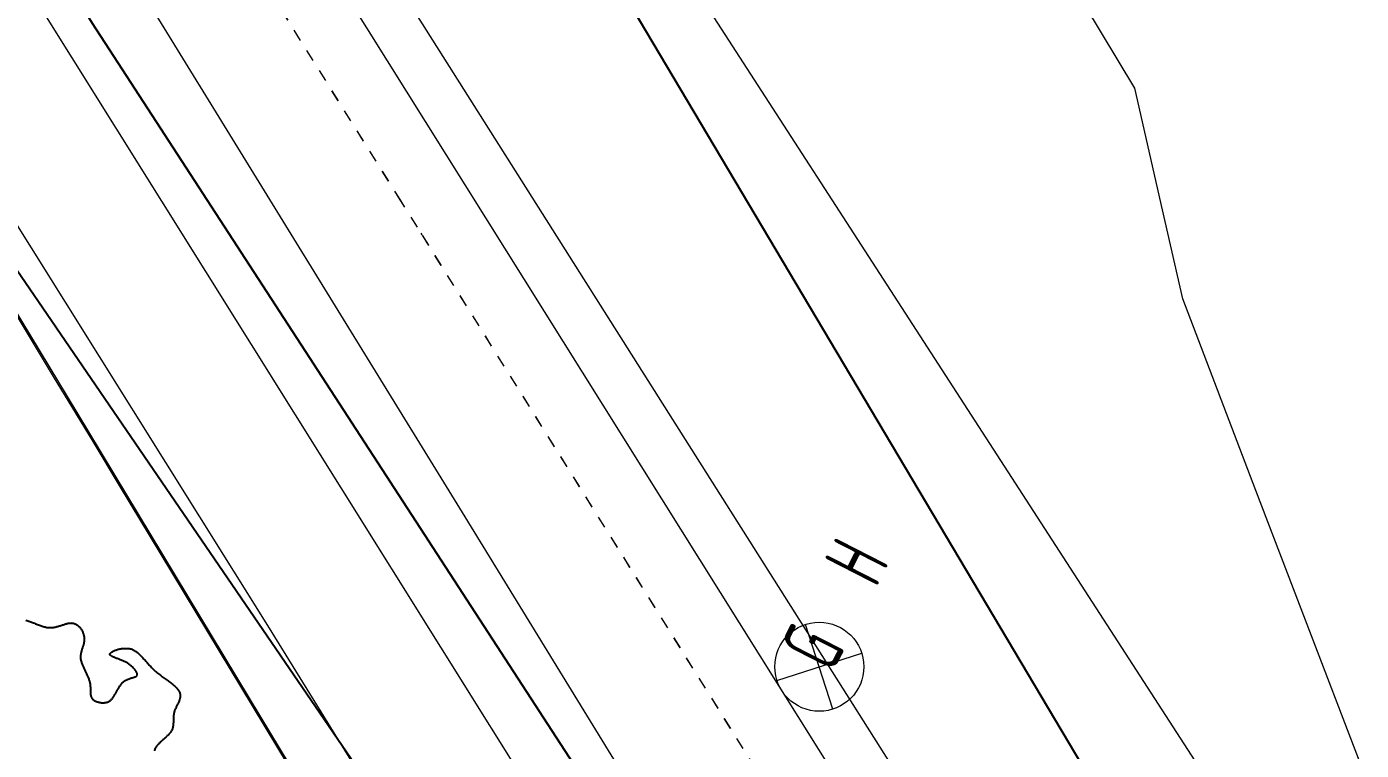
# Model space of a CAD drawing. Header units: metres. Extents: x 3 to 509016, y 4 to 6969473.
# Drawn here: x 507876.36 to 507887.6, y 6967209.89 to 6967215.98 of the extents above; entities that cross this region are included whole.
import ezdxf

# ---------------------------------------------------------------- set-up
doc = ezdxf.new("R2010")
doc.units = ezdxf.units.M
doc.linetypes.add('AEC_Double Dash', pattern=[0.039, 0.015, -0.004, 0.006, -0.004, 0.006, -0.004])
for name, color, linetype, lineweight in [('C-PROP-LINE', 252, 'AEC_Double Dash', 5), ('D_UG_PIPES', 252, 'EXIST_SWD', 0), ('DR_LINED', 252, 'EXIST_SWD', 0), ('E_UG_LINES', 252, 'EXISTING_ELECTRICITY_UG', 0), ('HT_UG_LINES', 252, 'EXISTING_HIGH_VOLTAGE', 0), ('RW_UG_PIPES', 252, 'EXISTING_WAT_RECYCLED', 0), ('W_AG_PIPES_N', 252, 'EXISTING_WATER', 0), ('W_FEAT', 252, 'EXISTING_WATER', 0)]:
    doc.layers.add(name, color=color, linetype=linetype, lineweight=lineweight)
for name, color, linetype in [('HATCH_LANDSCAPE', 1, 'Continuous'), ('mga2020bdy', 252, 'Continuous'), ('mga2020DR_UNLINED', 252, 'Continuous'), ('mga2020VEG_TREE', 252, 'Continuous'), ('XREF', 7, 'Continuous')]:
    doc.layers.add(name, color=color, linetype=linetype)
doc.styles.get("Standard").update_dxf_attribs({"font": 'ARIALN.TTF'})
doc.styles.add('Style-INTL_ISO_EQUAL', font='ISOCP.shx')
doc.linetypes.add('EXIST_SWD', pattern='A,5,-2.5,5,-2,["SWD",Standard,S=2.5,R=0,X=0,Y=-1.25],-8,5,-2.5,5,-2.5', length=37.5)
doc.linetypes.add('EXISTING_ELECTRICITY_UG', pattern='A,2,-2,2,-2,2,-2,["E-UG",Standard,S=2.5,R=0,X=0,Y=-1.25],-9.15,2,-2,2,-2', length=29.15)
doc.linetypes.add('EXISTING_HIGH_VOLTAGE', pattern='A,2,-2,2,-2,2,-2,["HV",Standard,S=2.5,R=0,X=0,Y=-1.25],-5.9,2,-2,2,-2', length=25.9)
doc.linetypes.add('EXISTING_WAT_RECYCLED', pattern='A,2,-2,2,-2,2,-2,["R",Standard,S=2.5,R=0,X=0,Y=-1.25],-4.4,2,-2,2,-2', length=24.4)
doc.linetypes.add('EXISTING_WATER', pattern='A,2,-2,2,-2,2,-2,["W",Standard,S=2.5,R=0,X=0,Y=-1.25],-4.4,2,-2,2,-2', length=24.4)

# ---------------------------------------------------------------- blocks, each defined once
blk = doc.blocks.new('XD_HATCH')
at = {"layer": 'HATCH_LANDSCAPE', "ltscale": 0.5}
h = blk.add_hatch(dxfattribs=at)
h.set_pattern_fill('GRASS', color=256, scale=0.05)
h.set_pattern_definition([(212.013854887, (0, 0), (-0.28538859865, -1.2375190291), [0.238125, -1.557926224]), (167.013854887, (0, 0), (-0.28538859868, -1.23751902925), [0.238125, -1.031875]), (257.013854887, (0, 0), (1.23751902925, -0.28538859868), [0.238125, -1.031875])])
edge = h.paths.add_edge_path()
edge.add_line((507834.619, 6967286.6), (507833.774, 6967278.377))
edge.add_line((507833.774, 6967278.377), (507834.456, 6967266.573))
edge.add_arc((507833.441, 6967266.388), 1.033, -56.8269, 10.3208, ccw=False)
edge.add_line((507834.005, 6967265.524), (507833.703, 6967265.335))
edge.add_line((507833.703, 6967265.335), (507831.859, 6967265.881))
edge.add_arc((507790.577, 6967261.197), 41.547, 6.4744, 11.73)
edge.add_arc((507652.927, 6967269.57), 178.33, 0.02359, 2.7177)
edge.add_arc((507863.894, 6967277.588), 32.841, 156.3818, 179.2382, ccw=False)
edge.add_line((507833.804, 6967290.746), (507834.868, 6967290.304))
edge.add_line((507834.868, 6967290.304), (507834.619, 6967286.6))
edge = h.paths.add_edge_path()
edge.add_line((507840.376, 6967264.203), (507839.011, 6967268.622))
edge.add_line((507839.011, 6967268.622), (507838.949, 6967268.963))
edge.add_line((507838.949, 6967268.963), (507838.964, 6967269.463))
edge.add_line((507838.964, 6967269.463), (507838.799, 6967271.471))
edge.add_line((507838.799, 6967271.471), (507838.543, 6967271.981))
edge.add_line((507838.543, 6967271.981), (507838.328, 6967272.489))
edge.add_line((507838.328, 6967272.489), (507838.181, 6967272.995))
edge.add_line((507838.181, 6967272.995), (507838.053, 6967273.5))
edge.add_line((507838.053, 6967273.5), (507837.435, 6967274.536))
edge.add_line((507837.435, 6967274.536), (507837.442, 6967274.83))
edge.add_line((507837.442, 6967274.83), (507837.523, 6967275.333))
edge.add_line((507837.523, 6967275.333), (507837.451, 6967275.831))
edge.add_line((507837.451, 6967275.831), (507837.401, 6967276.329))
edge.add_line((507837.401, 6967276.329), (507837.386, 6967276.829))
edge.add_line((507837.386, 6967276.829), (507837.371, 6967277.329))
edge.add_line((507837.371, 6967277.329), (507837.356, 6967277.829))
edge.add_line((507837.356, 6967277.829), (507837.287, 6967278.326))
edge.add_line((507837.287, 6967278.326), (507837.62, 6967280.304))
edge.add_line((507837.62, 6967280.304), (507837.729, 6967281.298))
edge.add_line((507837.729, 6967281.298), (507837.757, 6967281.798))
edge.add_line((507837.757, 6967281.798), (507837.764, 6967283.303))
edge.add_line((507837.764, 6967283.303), (507837.8, 6967283.802))
edge.add_line((507837.8, 6967283.802), (507837.9, 6967284.295))
edge.add_line((507837.9, 6967284.295), (507838.189, 6967285.273))
edge.add_line((507838.189, 6967285.273), (507838.271, 6967285.767))
edge.add_line((507838.271, 6967285.767), (507838.327, 6967286.264))
edge.add_line((507838.327, 6967286.264), (507837.056, 6967286.299))
edge.add_line((507837.056, 6967286.299), (507837.084, 6967286.024))
edge.add_line((507837.084, 6967286.024), (507836.287, 6967278.302))
edge.add_line((507836.287, 6967278.302), (507836.788, 6967269.762))
edge.add_line((507836.788, 6967269.762), (507836.997, 6967265.973))
edge.add_arc((507835.437, 6967265.897), 1.562, -51.2364, 2.7548, ccw=False)
edge.add_line((507836.415, 6967264.68), (507834.762, 6967263.639))
edge.add_line((507834.762, 6967263.639), (507834.412, 6967261.651))
edge.add_line((507834.412, 6967261.651), (507838.337, 6967255.37))
edge.add_arc((507838.634, 6967255.555), 0.35, 211.9938, 302.0004)
edge.add_line((507838.819, 6967255.258), (507843.102, 6967257.934))
edge.add_line((507843.102, 6967257.934), (507849.885, 6967247.077))
edge.add_line((507849.885, 6967247.077), (507845.677, 6967244.448))
edge.add_arc((507845.863, 6967244.151), 0.35, 121.996, 211.996)
edge.add_line((507845.566, 6967243.966), (507846.361, 6967242.694))
edge.add_arc((507846.658, 6967242.879), 0.35, 211.996, 301.996)
edge.add_line((507846.843, 6967242.582), (507851.051, 6967245.211))
edge.add_line((507851.051, 6967245.211), (507857.832, 6967234.357))
edge.add_line((507857.832, 6967234.357), (507858.999, 6967232.49))
edge.add_line((507858.999, 6967232.49), (507868.429, 6967217.396))
edge.add_line((507868.429, 6967217.396), (507869.595, 6967215.53))
edge.add_line((507869.595, 6967215.53), (507879.027, 6967200.434))
edge.add_line((507879.027, 6967200.434), (507880.192, 6967198.568))
edge.add_line((507880.192, 6967198.568), (507889.624, 6967183.472))
edge.add_line((507889.624, 6967183.472), (507890.865, 6967181.652))
edge.add_line((507890.865, 6967181.652), (507890.789, 6967181.606))
edge.add_line((507890.789, 6967181.606), (507900.221, 6967166.51))
edge.add_line((507900.221, 6967166.51), (507895.938, 6967163.835))
edge.add_arc((507896.124, 6967163.538), 0.35, 121.994, 211.996)
edge.add_line((507895.827, 6967163.352), (507896.621, 6967162.08))
edge.add_arc((507896.918, 6967162.266), 0.35, 211.9984, 301.996)
edge.add_line((507897.104, 6967161.969), (507901.387, 6967164.645))
edge.add_line((507901.387, 6967164.645), (507910.818, 6967149.549))
edge.add_line((507910.818, 6967149.549), (507906.547, 6967146.881))
edge.add_arc((507906.765, 6967146.603), 0.353, 128.0734, 218.4885)
edge.add_line((507906.488, 6967146.383), (507907.808, 6967145.097))
edge.add_line((507907.808, 6967145.097), (507909.402, 6967144.174))
edge.add_line((507909.402, 6967144.174), (507911.182, 6967145.032))
edge.add_line((507911.182, 6967145.032), (507911.594, 6967146.466))
edge.add_line((507911.594, 6967146.466), (507913.312, 6967147.539))
edge.add_line((507913.312, 6967147.539), (507911.761, 6967150.315))
edge.add_line((507911.761, 6967150.315), (507911.352, 6967151.138))
edge.add_line((507911.352, 6967151.138), (507910.312, 6967152.847))
edge.add_line((507910.312, 6967152.847), (507910.025, 6967153.257))
edge.add_line((507910.025, 6967153.257), (507908.239, 6967155.678))
edge.add_line((507908.239, 6967155.678), (507906.818, 6967157.738))
edge.add_line((507906.818, 6967157.738), (507905.147, 6967160.231))
edge.add_line((507905.147, 6967160.231), (507902.661, 6967164.574))
edge.add_line((507902.661, 6967164.574), (507901.689, 6967166.325))
edge.add_line((507901.689, 6967166.325), (507890.349, 6967184.591))
edge.add_line((507890.349, 6967184.591), (507887.924, 6967188.382))
edge.add_line((507887.924, 6967188.382), (507882.264, 6967197.226))
edge.add_line((507882.264, 6967197.226), (507881.085, 6967198.949))
edge.add_line((507881.085, 6967198.949), (507875.215, 6967208.149))
edge.add_line((507875.215, 6967208.149), (507870.718, 6967215.363))
edge.add_line((507870.718, 6967215.363), (507864.581, 6967226.267))
edge.add_line((507864.581, 6967226.267), (507858.704, 6967235.079))
edge.add_line((507858.704, 6967235.079), (507856.242, 6967238.744))
edge.add_line((507856.242, 6967238.744), (507855.102, 6967240.39))
edge.add_line((507855.102, 6967240.39), (507854.817, 6967240.802))
edge.add_line((507854.817, 6967240.802), (507854.062, 6967242.099))
edge.add_line((507854.062, 6967242.099), (507852.576, 6967244.708))
edge.add_line((507852.576, 6967244.708), (507851.066, 6967247.302))
edge.add_line((507851.066, 6967247.302), (507849.539, 6967249.885))
edge.add_line((507849.539, 6967249.885), (507848.995, 6967250.724))
edge.add_line((507848.995, 6967250.724), (507848.723, 6967251.144))
edge.add_line((507848.723, 6967251.144), (507848.44, 6967251.557))
edge.add_line((507848.44, 6967251.557), (507847.862, 6967252.375))
edge.add_line((507847.862, 6967252.375), (507847.336, 6967253.225))
edge.add_line((507847.336, 6967253.225), (507845.798, 6967255.801))
edge.add_line((507845.798, 6967255.801), (507844.219, 6967258.446))
edge.add_line((507844.219, 6967258.446), (507842.85, 6967261.022))
edge.add_line((507842.85, 6967261.022), (507842.611, 6967261.461))
edge.add_line((507842.611, 6967261.461), (507842.041, 6967262.286))
edge.add_line((507842.041, 6967262.286), (507840.376, 6967264.203))
blk = doc.blocks.new('25027_BNP_Skygate Play-Sheet - 000101 - SITE PLAN')
at = {"layer": 'C-PROP-LINE'}
for p, q in [((-2325662, 3939126), (-2332051, 3939126)), ((-2325642, 3939126), (-2325658, 3939126)), ((-2325281, 3939126), (-2325642, 3939126)), ((-2321025, 3939126), (-2325281, 3939126))]:
    blk.add_line(p, q, dxfattribs=at)
blk = doc.blocks.new('XE_ARCH')
at = {"xscale": 0.001, "yscale": 0.001, "zscale": 0.001, "rotation": 121.996}
blk.add_blockref('25027_BNP_Skygate Play-Sheet - 000101 - SITE PLAN', (509988.126, 6971273.77), dxfattribs=at)
blk = doc.blocks.new('XE_LOT BOUNDARY')
at = {"layer": 'C-PROP-LINE'}
for p, q in [((507877.23, 6967218.158), (507879.485, 6967214.548)), ((507879.485, 6967214.548), (507879.677, 6967214.242)), ((507879.677, 6967214.242), (507879.685, 6967214.229)), ((507879.687, 6967214.226), (507883.072, 6967208.807))]:
    blk.add_line(p, q, dxfattribs=at)
blk = doc.blocks.new('BAC V TREE')
for p, q in [((5.6439, 15.0208), (5.6957, 15.0042)), ((5.6957, 15.0042), (5.7479, 14.9867)), ((5.7479, 14.9867), (5.8003, 14.9684)), ((5.8003, 14.9684), (5.853, 14.9493)), ((5.853, 14.9493), (5.9058, 14.9297)), ((5.9058, 14.9297), (5.9588, 14.9096)), ((5.9588, 14.9096), (6.0119, 14.8892)), ((6.0119, 14.8892), (6.065, 14.8685)), ((6.065, 14.8685), (6.118, 14.8478)), ((6.118, 14.8478), (6.171, 14.827)), ((6.171, 14.827), (6.2239, 14.8065)), ((6.2239, 14.8065), (6.2766, 14.7862)), ((6.2766, 14.7862), (6.3291, 14.7662)), ((6.3291, 14.7662), (6.3813, 14.7468)), ((6.3813, 14.7468), (6.4332, 14.7281)), ((6.4332, 14.7281), (6.4847, 14.7101)), ((6.4847, 14.7101), (6.5358, 14.693)), ((6.5358, 14.693), (6.5864, 14.6768)), ((6.5864, 14.6768), (6.6365, 14.6618)), ((6.6365, 14.6618), (6.686, 14.6481)), ((6.686, 14.6481), (6.7349, 14.6357)), ((6.7349, 14.6357), (6.7831, 14.6249)), ((6.7831, 14.6249), (6.8306, 14.6156)), ((6.8306, 14.6156), (6.8841, 14.6127)), ((6.8841, 14.6127), (6.9368, 14.612)), ((6.9368, 14.612), (6.9886, 14.6133)), ((6.9886, 14.6133), (7.0395, 14.6165)), ((7.0395, 14.6165), (7.0897, 14.6214)), ((7.0897, 14.6214), (7.139, 14.6278)), ((7.139, 14.6278), (7.1874, 14.6357)), ((7.1874, 14.6357), (7.2352, 14.6449)), ((7.2352, 14.6449), (7.2821, 14.6551)), ((7.2821, 14.6551), (7.3283, 14.6664)), ((7.3283, 14.6664), (7.3737, 14.6784)), ((7.3737, 14.6784), (7.4184, 14.6911)), ((7.4184, 14.6911), (7.4624, 14.7044)), ((7.4624, 14.7044), (7.5057, 14.718)), ((7.5057, 14.718), (7.5483, 14.7318)), ((7.5483, 14.7318), (7.5902, 14.7457)), ((7.5902, 14.7457), (7.6315, 14.7595)), ((7.6315, 14.7595), (7.6722, 14.7731)), ((7.6722, 14.7731), (7.7122, 14.7863)), ((7.7122, 14.7863), (7.7516, 14.799)), ((7.7516, 14.799), (7.7904, 14.811)), ((7.7904, 14.811), (7.8287, 14.8221)), ((7.8287, 14.8221), (7.8663, 14.8323)), ((7.8663, 14.8323), (7.9035, 14.8413)), ((7.9035, 14.8413), (7.9401, 14.8491)), ((7.9401, 14.8491), (7.9761, 14.8554)), ((7.9761, 14.8554), (8.0117, 14.8602)), ((8.0117, 14.8602), (8.0468, 14.8632)), ((8.0468, 14.8632), (8.0814, 14.8644)), ((8.0814, 14.8644), (8.1156, 14.8635)), ((8.1156, 14.8635), (8.1493, 14.8604)), ((8.1493, 14.8604), (8.1851, 14.8555)), ((8.1851, 14.8555), (8.22, 14.8484)), ((8.22, 14.8484), (8.2541, 14.8392)), ((8.2541, 14.8392), (8.2874, 14.828)), ((8.2874, 14.828), (8.3198, 14.8149)), ((8.3198, 14.8149), (8.3513, 14.7999)), ((8.3513, 14.7999), (8.3819, 14.7832)), ((8.3819, 14.7832), (8.4116, 14.7647)), ((8.4116, 14.7647), (8.4404, 14.7446)), ((8.4404, 14.7446), (8.4682, 14.7229)), ((8.4682, 14.7229), (8.4951, 14.6998)), ((8.4951, 14.6998), (8.5211, 14.6753)), ((8.5211, 14.6753), (8.546, 14.6494)), ((8.546, 14.6494), (8.57, 14.6223)), ((8.57, 14.6223), (8.593, 14.594)), ((8.593, 14.594), (8.615, 14.5646)), ((8.615, 14.5646), (8.6359, 14.5343)), ((8.6359, 14.5343), (8.6558, 14.5029)), ((8.6558, 14.5029), (8.6746, 14.4707)), ((8.6746, 14.4707), (8.6924, 14.4377)), ((8.6924, 14.4377), (8.7091, 14.4041)), ((8.7091, 14.4041), (8.7247, 14.3697)), ((8.7247, 14.3697), (8.7392, 14.3348)), ((8.7392, 14.3348), (8.7525, 14.2995)), ((8.7525, 14.2995), (8.7648, 14.2637)), ((8.7648, 14.2637), (8.7759, 14.2276)), ((8.7779, 13.7586), (8.7693, 13.7234)), ((8.7759, 14.2276), (8.7858, 14.1912)), ((8.7858, 13.7939), (8.7779, 13.7586)), ((8.7858, 14.1912), (8.7945, 14.1547)), ((8.7929, 13.8292), (8.7858, 13.7939)), ((8.7991, 13.8648), (8.7929, 13.8292)), ((8.7945, 14.1547), (8.8021, 14.1181)), ((8.8044, 13.9004), (8.7991, 13.8648)), ((8.8021, 14.1181), (8.8085, 14.0814)), ((8.8086, 13.9362), (8.8044, 13.9004)), ((8.8085, 14.0814), (8.8136, 14.0448)), ((8.8116, 13.9722), (8.8086, 13.9362)), ((8.8133, 14.0084), (8.8116, 13.9722)), ((8.8136, 14.0448), (8.8133, 14.0084)), ((8.603, 13.023), (8.6025, 12.9871)), ((8.6048, 13.0587), (8.603, 13.023)), ((8.608, 13.0943), (8.6048, 13.0587)), ((8.6123, 13.1298), (8.608, 13.0943)), ((8.6177, 13.1651), (8.6123, 13.1298)), ((8.624, 13.2003), (8.6177, 13.1651)), ((8.6312, 13.2354), (8.624, 13.2003)), ((8.6392, 13.2704), (8.6312, 13.2354)), ((8.6479, 13.3053), (8.6392, 13.2704)), ((8.6572, 13.3402), (8.6479, 13.3053)), ((8.6669, 13.375), (8.6572, 13.3402)), ((8.677, 13.4098), (8.6669, 13.375)), ((8.6874, 13.4446), (8.677, 13.4098)), ((8.698, 13.4793), (8.6874, 13.4446)), ((8.7087, 13.5141), (8.698, 13.4793)), ((8.7194, 13.5489), (8.7087, 13.5141)), ((8.7299, 13.5837), (8.7194, 13.5489)), ((8.7403, 13.6185), (8.7299, 13.5837)), ((8.7504, 13.6534), (8.7403, 13.6185)), ((8.7601, 13.6884), (8.7504, 13.6534)), ((8.7693, 13.7234), (8.7601, 13.6884)), ((10.187, 13.1709), (10.1885, 13.1838)), ((10.1888, 13.1581), (10.187, 13.1709)), ((10.1885, 13.1838), (10.1973, 13.2016)), ((10.1937, 13.1454), (10.1888, 13.1581)), ((10.2017, 13.1328), (10.1937, 13.1454)), ((10.1973, 13.2016), (10.2094, 13.2195)), ((10.2125, 13.1202), (10.2017, 13.1328)), ((10.2094, 13.2195), (10.2247, 13.2374)), ((10.2262, 13.1077), (10.2125, 13.1202)), ((10.2247, 13.2374), (10.2431, 13.2552)), ((10.2425, 13.0952), (10.2262, 13.1077)), ((10.2613, 13.0826), (10.2425, 13.0952)), ((10.2431, 13.2552), (10.2644, 13.2729)), ((10.2825, 13.07), (10.2613, 13.0826)), ((10.2644, 13.2729), (10.2884, 13.2903)), ((10.306, 13.0573), (10.2825, 13.07)), ((10.2884, 13.2903), (10.315, 13.3075)), ((10.3317, 13.0444), (10.306, 13.0573)), ((10.315, 13.3075), (10.344, 13.3243)), ((10.3594, 13.0314), (10.3317, 13.0444)), ((10.344, 13.3243), (10.3754, 13.3406)), ((10.3891, 13.0182), (10.3594, 13.0314)), ((10.3754, 13.3406), (10.4089, 13.3565)), ((10.4205, 13.0048), (10.3891, 13.0182)), ((10.4089, 13.3565), (10.4444, 13.3719)), ((10.4444, 13.3719), (10.4818, 13.3866)), ((10.4818, 13.3866), (10.5209, 13.4006)), ((10.5209, 13.4006), (10.5616, 13.4139)), ((10.5616, 13.4139), (10.6036, 13.4263)), ((10.6036, 13.4263), (10.647, 13.4378)), ((10.647, 13.4378), (10.6915, 13.4484)), ((10.6915, 13.4484), (10.7369, 13.4579)), ((10.7369, 13.4579), (10.7832, 13.4663)), ((10.7832, 13.4663), (10.8301, 13.4736)), ((10.8301, 13.4736), (10.8776, 13.4796)), ((10.8776, 13.4796), (10.9255, 13.4843)), ((10.9255, 13.4843), (10.9736, 13.4876)), ((10.9736, 13.4876), (11.0218, 13.4894)), ((11.0218, 13.4894), (11.0699, 13.4898)), ((11.0699, 13.4898), (11.1179, 13.4885)), ((11.1179, 13.4885), (11.1654, 13.4856)), ((11.1654, 13.4856), (11.2125, 13.481)), ((11.2125, 13.481), (11.2589, 13.4746)), ((11.2589, 13.4746), (11.3046, 13.4663)), ((11.3046, 13.4663), (11.3492, 13.4561)), ((11.3492, 13.4561), (11.3957, 13.4374)), ((11.3957, 13.4374), (11.4409, 13.4169)), ((11.4409, 13.4169), (11.485, 13.3944)), ((11.485, 13.3944), (11.5281, 13.3702)), ((11.5281, 13.3702), (11.5702, 13.3443)), ((11.5702, 13.3443), (11.6114, 13.3168)), ((11.6114, 13.3168), (11.6518, 13.2878)), ((11.6518, 13.2878), (11.6914, 13.2572)), ((11.6914, 13.2572), (11.7304, 13.2253)), ((11.7304, 13.2253), (11.7688, 13.1921)), ((11.7688, 13.1921), (11.8067, 13.1576)), ((11.8067, 13.1576), (11.8442, 13.1219)), ((11.8442, 13.1219), (11.8813, 13.0852)), ((11.8813, 13.0852), (11.9182, 13.0474)), ((11.9182, 13.0474), (11.9549, 13.0087)), ((8.6025, 12.9871), (8.6034, 12.951)), ((8.6034, 12.951), (8.6109, 12.9111)), ((8.6109, 12.9111), (8.6198, 12.8711)), ((8.6198, 12.8711), (8.63, 12.8308)), ((8.63, 12.8308), (8.6414, 12.7905)), ((8.6414, 12.7905), (8.6538, 12.75)), ((8.6538, 12.75), (8.6673, 12.7094)), ((8.6673, 12.7094), (8.6816, 12.6687)), ((8.6816, 12.6687), (8.6969, 12.628)), ((8.6969, 12.628), (8.7129, 12.5872)), ((8.7129, 12.5872), (8.7296, 12.5464)), ((8.7296, 12.5464), (8.7469, 12.5055)), ((8.7469, 12.5055), (8.7646, 12.4647)), ((8.7646, 12.4647), (8.7829, 12.4239)), ((8.7829, 12.4239), (8.8014, 12.3832)), ((8.8014, 12.3832), (8.8203, 12.3425)), ((8.8203, 12.3425), (8.8393, 12.3019)), ((8.8393, 12.3019), (8.8584, 12.2614)), ((10.4537, 12.9912), (10.4205, 13.0048)), ((10.4883, 12.9773), (10.4537, 12.9912)), ((10.5244, 12.963), (10.4883, 12.9773)), ((10.5618, 12.9485), (10.5244, 12.963)), ((10.6004, 12.9336), (10.5618, 12.9485)), ((10.6401, 12.9182), (10.6004, 12.9336)), ((10.6807, 12.9025), (10.6401, 12.9182)), ((10.7221, 12.8863), (10.6807, 12.9025)), ((10.7642, 12.8696), (10.7221, 12.8863)), ((10.8069, 12.8524), (10.7642, 12.8696)), ((10.85, 12.8346), (10.8069, 12.8524)), ((10.8935, 12.8163), (10.85, 12.8346)), ((10.9372, 12.7974), (10.8935, 12.8163)), ((10.9809, 12.7778), (10.9372, 12.7974)), ((11.0246, 12.7576), (10.9809, 12.7778)), ((11.0681, 12.7367), (11.0246, 12.7576)), ((11.1114, 12.715), (11.0681, 12.7367)), ((11.1468, 12.6913), (11.1114, 12.715)), ((11.1815, 12.6672), (11.1468, 12.6913)), ((11.2154, 12.6429), (11.1815, 12.6672)), ((11.2485, 12.6183), (11.2154, 12.6429)), ((11.2808, 12.5935), (11.2485, 12.6183)), ((11.3122, 12.5686), (11.2808, 12.5935)), ((11.3426, 12.5436), (11.3122, 12.5686)), ((11.372, 12.5185), (11.3426, 12.5436)), ((11.4005, 12.4933), (11.372, 12.5185)), ((11.4278, 12.4682), (11.4005, 12.4933)), ((11.454, 12.4431), (11.4278, 12.4682)), ((11.479, 12.4181), (11.454, 12.4431)), ((11.5028, 12.3933), (11.479, 12.4181)), ((11.5254, 12.3687), (11.5028, 12.3933)), ((11.5466, 12.3443), (11.5254, 12.3687)), ((11.5665, 12.3202), (11.5466, 12.3443)), ((11.585, 12.2963), (11.5665, 12.3202)), ((11.602, 12.2729), (11.585, 12.2963)), ((11.9549, 13.0087), (11.9915, 12.9692)), ((11.9915, 12.9692), (12.0281, 12.9288)), ((12.0281, 12.9288), (12.0647, 12.8877)), ((12.0647, 12.8877), (12.1015, 12.846)), ((12.1015, 12.846), (12.1385, 12.8038)), ((12.1385, 12.8038), (12.1757, 12.761)), ((12.1757, 12.761), (12.2134, 12.7178)), ((12.2134, 12.7178), (12.2515, 12.6743)), ((12.2515, 12.6743), (12.2901, 12.6305)), ((12.2901, 12.6305), (12.3293, 12.5865)), ((12.3293, 12.5865), (12.3692, 12.5424)), ((12.3692, 12.5424), (12.4099, 12.4983)), ((12.4099, 12.4983), (12.4514, 12.4542)), ((12.4514, 12.4542), (12.4939, 12.4102)), ((12.4939, 12.4102), (12.5373, 12.3664)), ((12.5373, 12.3664), (12.5819, 12.3229)), ((12.5819, 12.3229), (12.6297, 12.2795)), ((8.8584, 12.2614), (8.8775, 12.2211)), ((8.8775, 12.2211), (8.8966, 12.1809)), ((8.8966, 12.1809), (8.9155, 12.1408)), ((8.9155, 12.1408), (8.9341, 12.1009)), ((8.9341, 12.1009), (8.9525, 12.0613)), ((8.9525, 12.0613), (8.9704, 12.0218)), ((8.9704, 12.0218), (8.9878, 11.9826)), ((8.9878, 11.9826), (9.0047, 11.9437)), ((9.0047, 11.9437), (9.0209, 11.905)), ((9.0209, 11.905), (9.0364, 11.8667)), ((9.0364, 11.8667), (9.0511, 11.8286)), ((9.0511, 11.8286), (9.0648, 11.7909)), ((9.0648, 11.7909), (9.0776, 11.7536)), ((9.0776, 11.7536), (9.0892, 11.7166)), ((9.0892, 11.7166), (9.0994, 11.6771)), ((9.0994, 11.6771), (9.1082, 11.6382)), ((9.1082, 11.6382), (9.1157, 11.6)), ((9.1157, 11.6), (9.1219, 11.5624)), ((10.8111, 11.5457), (10.8344, 11.5752)), ((10.8344, 11.5752), (10.8583, 11.6036)), ((10.8583, 11.6036), (10.8829, 11.6305)), ((10.8829, 11.6305), (10.9082, 11.656)), ((10.9082, 11.656), (10.9374, 11.6806)), ((10.9374, 11.6806), (10.9672, 11.7034)), ((10.9672, 11.7034), (10.9975, 11.7246)), ((10.9975, 11.7246), (11.0282, 11.7442)), ((11.0282, 11.7442), (11.0592, 11.7624)), ((11.0592, 11.7624), (11.0904, 11.7793)), ((11.0904, 11.7793), (11.1217, 11.7949)), ((11.1217, 11.7949), (11.1531, 11.8094)), ((11.1531, 11.8094), (11.1844, 11.8227)), ((11.1844, 11.8227), (11.2155, 11.835)), ((11.2155, 11.835), (11.2464, 11.8465)), ((11.2464, 11.8465), (11.277, 11.8571)), ((11.277, 11.8571), (11.3071, 11.867)), ((11.3071, 11.867), (11.3367, 11.8762)), ((11.3367, 11.8762), (11.3657, 11.8849)), ((11.3657, 11.8849), (11.394, 11.8931)), ((11.394, 11.8931), (11.4215, 11.9009)), ((11.4215, 11.9009), (11.4481, 11.9085)), ((11.4481, 11.9085), (11.4737, 11.9158)), ((11.4737, 11.9158), (11.4982, 11.923)), ((11.4982, 11.923), (11.5215, 11.9302)), ((11.5215, 11.9302), (11.5436, 11.9374)), ((11.5436, 11.9374), (11.5644, 11.9448)), ((11.5644, 11.9448), (11.5837, 11.9525)), ((11.5837, 11.9525), (11.6015, 11.9605)), ((11.6015, 11.9605), (11.6176, 11.9688)), ((11.6175, 12.2498), (11.602, 12.2729)), ((11.6315, 12.2272), (11.6175, 12.2498)), ((11.6176, 11.9688), (11.632, 11.9777)), ((11.6439, 12.2051), (11.6315, 12.2272)), ((11.632, 11.9777), (11.6446, 11.9872)), ((11.6547, 12.1835), (11.6439, 12.2051)), ((11.6446, 11.9872), (11.6553, 11.9974)), ((11.6638, 12.1625), (11.6547, 12.1835)), ((11.6553, 11.9974), (11.664, 12.0083)), ((11.6712, 12.1421), (11.6638, 12.1625)), ((11.664, 12.0083), (11.6706, 12.0201)), ((11.6706, 12.0201), (11.6766, 12.035)), ((11.6768, 12.1223), (11.6712, 12.1421)), ((11.6766, 12.035), (11.6806, 12.0508)), ((11.6806, 12.1033), (11.6768, 12.1223)), ((11.6825, 12.085), (11.6806, 12.1033)), ((11.6806, 12.0508), (11.6825, 12.0674)), ((11.6825, 12.0674), (11.6825, 12.085)), ((12.6297, 12.2795), (12.6786, 12.2367)), ((12.6786, 12.2367), (12.7284, 12.1946)), ((12.7284, 12.1946), (12.779, 12.153)), ((12.779, 12.153), (12.8302, 12.112)), ((12.8302, 12.112), (12.8819, 12.0715)), ((12.8819, 12.0715), (12.9341, 12.0315)), ((12.9341, 12.0315), (12.9864, 11.992)), ((12.9864, 11.992), (13.0389, 11.953)), ((13.0389, 11.953), (13.0913, 11.9143)), ((13.0913, 11.9143), (13.1436, 11.8761)), ((13.1436, 11.8761), (13.1956, 11.8382)), ((13.1956, 11.8382), (13.2472, 11.8007)), ((13.2472, 11.8007), (13.2982, 11.7634)), ((13.2982, 11.7634), (13.3485, 11.7265)), ((13.3485, 11.7265), (13.398, 11.6898)), ((13.398, 11.6898), (13.4465, 11.6534)), ((13.4465, 11.6534), (13.4939, 11.6171)), ((13.4939, 11.6171), (13.5401, 11.581)), ((13.5401, 11.581), (13.5849, 11.5451)), ((9.1219, 11.5624), (9.1271, 11.5254)), ((9.1271, 11.5254), (9.1313, 11.489)), ((9.1313, 11.489), (9.1347, 11.4533)), ((9.1347, 11.4533), (9.1372, 11.4182)), ((9.1372, 11.4182), (9.1391, 11.3837)), ((9.1391, 11.3837), (9.1405, 11.3498)), ((9.1405, 11.3498), (9.1413, 11.3166)), ((9.1413, 11.3166), (9.1419, 11.284)), ((9.1419, 11.284), (9.1421, 11.252)), ((9.1421, 11.252), (9.1423, 11.2207)), ((9.1423, 11.2207), (9.1424, 11.1899)), ((9.1424, 11.1899), (9.1426, 11.1598)), ((9.1426, 11.1598), (9.1429, 11.1303)), ((9.1429, 11.1303), (9.1435, 11.1015)), ((9.1435, 11.1015), (9.1446, 11.0732)), ((9.1446, 11.0732), (9.1461, 11.0456)), ((9.1461, 11.0456), (9.1482, 11.0186)), ((9.1482, 11.0186), (9.151, 10.9923)), ((9.151, 10.9923), (9.1546, 10.9665)), ((9.1546, 10.9665), (9.1591, 10.9414)), ((9.1591, 10.9414), (9.1647, 10.9169)), ((9.1647, 10.9169), (9.1714, 10.893)), ((9.1714, 10.893), (9.1793, 10.8698)), ((9.1793, 10.8698), (9.1885, 10.8471)), ((10.3821, 10.8446), (10.4055, 10.8783)), ((10.4055, 10.8783), (10.4283, 10.9127)), ((10.4283, 10.9127), (10.4507, 10.9478)), ((10.4507, 10.9478), (10.4726, 10.9834)), ((10.4726, 10.9834), (10.4941, 11.0194)), ((10.4941, 11.0194), (10.5153, 11.0558)), ((10.5153, 11.0558), (10.5363, 11.0925)), ((10.5363, 11.0925), (10.5571, 11.1293)), ((10.5571, 11.1293), (10.5777, 11.1661)), ((10.5777, 11.1661), (10.5982, 11.2029)), ((10.5982, 11.2029), (10.6187, 11.2395)), ((10.6187, 11.2395), (10.6392, 11.2759)), ((10.6392, 11.2759), (10.6598, 11.3119)), ((10.6598, 11.3119), (10.6805, 11.3475)), ((10.6805, 11.3475), (10.7014, 11.3825)), ((10.7014, 11.3825), (10.7226, 11.4168)), ((10.7226, 11.4168), (10.7441, 11.4504)), ((10.7441, 11.4504), (10.766, 11.4831)), ((10.766, 11.4831), (10.7883, 11.5149)), ((10.7883, 11.5149), (10.8111, 11.5457)), ((13.5849, 11.5451), (13.6283, 11.5093)), ((13.6283, 11.5093), (13.67, 11.4736)), ((13.67, 11.4736), (13.71, 11.4379)), ((13.71, 11.4379), (13.748, 11.4023)), ((13.748, 11.4023), (13.784, 11.3667)), ((13.784, 11.3667), (13.8179, 11.3311)), ((13.8179, 11.3311), (13.8495, 11.2955)), ((13.8495, 11.2955), (13.8786, 11.2597)), ((13.8786, 11.2597), (13.9052, 11.2239)), ((13.9052, 11.2239), (13.929, 11.1879)), ((13.929, 11.1879), (13.95, 11.1518)), ((13.95, 11.1518), (13.9667, 11.1155)), ((13.9667, 11.1155), (13.9803, 11.0793)), ((13.9803, 11.0793), (13.991, 11.0433)), ((13.991, 11.0433), (13.9989, 11.0076)), ((13.9989, 11.0076), (14.0041, 10.972)), ((14.0057, 10.8663), (14.0019, 10.8314)), ((14.0041, 10.972), (14.0069, 10.9366)), ((14.0074, 10.9014), (14.0057, 10.8663)), ((14.0069, 10.9366), (14.0074, 10.9014)), ((9.1885, 10.8471), (9.1992, 10.8251)), ((9.1992, 10.8251), (9.2114, 10.8037)), ((9.2114, 10.8037), (9.2253, 10.7829)), ((9.2253, 10.7829), (9.2441, 10.7616)), ((9.2441, 10.7616), (9.2647, 10.741)), ((9.2647, 10.741), (9.2868, 10.7212)), ((9.2868, 10.7212), (9.3105, 10.7023)), ((9.3105, 10.7023), (9.3356, 10.6842)), ((9.3356, 10.6842), (9.362, 10.6671)), ((9.362, 10.6671), (9.3896, 10.6509)), ((9.3896, 10.6509), (9.4184, 10.6357)), ((9.4184, 10.6357), (9.4483, 10.6215)), ((9.4483, 10.6215), (9.4791, 10.6084)), ((9.4791, 10.6084), (9.5109, 10.5963)), ((9.5109, 10.5963), (9.5434, 10.5854)), ((9.5434, 10.5854), (9.5767, 10.5756)), ((9.5767, 10.5756), (9.6106, 10.5671)), ((9.6106, 10.5671), (9.645, 10.5597)), ((9.645, 10.5597), (9.6799, 10.5536)), ((9.6799, 10.5536), (9.7152, 10.5489)), ((9.7152, 10.5489), (9.7507, 10.5454)), ((9.7507, 10.5454), (9.7864, 10.5433)), ((9.7864, 10.5433), (9.8223, 10.5427)), ((9.8223, 10.5427), (9.8581, 10.5434)), ((9.8581, 10.5434), (9.8939, 10.5457)), ((9.8939, 10.5457), (9.9296, 10.5494)), ((9.9296, 10.5494), (9.9649, 10.5547)), ((9.9649, 10.5547), (10, 10.5616)), ((10, 10.5616), (10.0346, 10.5701)), ((10.0346, 10.5701), (10.0687, 10.5803)), ((10.0687, 10.5803), (10.1023, 10.5921)), ((10.1023, 10.5921), (10.1351, 10.6056)), ((10.1351, 10.6056), (10.1672, 10.6209)), ((10.1672, 10.6209), (10.1984, 10.638)), ((10.1984, 10.638), (10.2272, 10.6637)), ((10.2272, 10.6637), (10.2551, 10.6908)), ((10.2551, 10.6908), (10.282, 10.7193)), ((10.282, 10.7193), (10.3082, 10.749)), ((10.3082, 10.749), (10.3335, 10.7799)), ((10.3335, 10.7799), (10.3582, 10.8118)), ((10.3582, 10.8118), (10.3821, 10.8446)), ((13.7215, 10.1565), (13.7084, 10.1234)), ((13.7356, 10.1896), (13.7215, 10.1565)), ((13.7506, 10.2227), (13.7356, 10.1896)), ((13.7662, 10.2559), (13.7506, 10.2227)), ((13.7825, 10.2891), (13.7662, 10.2559)), ((13.7992, 10.3224), (13.7825, 10.2891)), ((13.8161, 10.3557), (13.7992, 10.3224)), ((13.8332, 10.3891), (13.8161, 10.3557)), ((13.8503, 10.4225), (13.8332, 10.3891)), ((13.8673, 10.456), (13.8503, 10.4225)), ((13.8839, 10.4896), (13.8673, 10.456)), ((13.9001, 10.5233), (13.8839, 10.4896)), ((13.9157, 10.5571), (13.9001, 10.5233)), ((13.9306, 10.5909), (13.9157, 10.5571)), ((13.9446, 10.6249), (13.9306, 10.5909)), ((13.9575, 10.659), (13.9446, 10.6249)), ((13.9693, 10.6932), (13.9575, 10.659)), ((13.9798, 10.7275), (13.9693, 10.6932)), ((13.9888, 10.762), (13.9798, 10.7275)), ((13.9963, 10.7966), (13.9888, 10.762)), ((14.0019, 10.8314), (13.9963, 10.7966)), ((13.6359, 9.4324), (13.6337, 9.3982)), ((13.6375, 9.4668), (13.6359, 9.4324)), ((13.6387, 9.5013), (13.6375, 9.4668)), ((13.6397, 9.5361), (13.6387, 9.5013)), ((13.6405, 9.5711), (13.6397, 9.5361)), ((13.6412, 9.6063), (13.6405, 9.5711)), ((13.642, 9.6418), (13.6412, 9.6063)), ((13.6429, 9.6775), (13.642, 9.6418)), ((13.6442, 9.7134), (13.6429, 9.6775)), ((13.6458, 9.7497), (13.6442, 9.7134)), ((13.6479, 9.7862), (13.6458, 9.7497)), ((13.6507, 9.823), (13.6479, 9.7862)), ((13.6541, 9.8602), (13.6507, 9.823)), ((13.6585, 9.8976), (13.6541, 9.8602)), ((13.6637, 9.9355), (13.6585, 9.8976)), ((13.67, 9.9736), (13.6637, 9.9355)), ((13.6775, 10.0121), (13.67, 9.9736)), ((13.6863, 10.051), (13.6775, 10.0121)), ((13.6965, 10.0903), (13.6863, 10.051)), ((13.7084, 10.1234), (13.6965, 10.0903)), ((13.2722, 8.708), (13.2386, 8.6767)), ((13.3052, 8.7394), (13.2722, 8.708)), ((13.3374, 8.771), (13.3052, 8.7394)), ((13.3687, 8.8028), (13.3374, 8.771)), ((13.3988, 8.8347), (13.3687, 8.8028)), ((13.4278, 8.8667), (13.3988, 8.8347)), ((13.4554, 8.8989), (13.4278, 8.8667)), ((13.4814, 8.9313), (13.4554, 8.8989)), ((13.5058, 8.9639), (13.4814, 8.9313)), ((13.5283, 8.9967), (13.5058, 8.9639)), ((13.5452, 9.0298), (13.5283, 8.9967)), ((13.5602, 9.0629), (13.5452, 9.0298)), ((13.5735, 9.096), (13.5602, 9.0629)), ((13.5852, 9.1292), (13.5735, 9.096)), ((13.5954, 9.1625), (13.5852, 9.1292)), ((13.6042, 9.1958), (13.5954, 9.1625)), ((13.6116, 9.2293), (13.6042, 9.1958)), ((13.618, 9.2628), (13.6116, 9.2293)), ((13.6232, 9.2964), (13.618, 9.2628)), ((13.6275, 9.3302), (13.6232, 9.2964)), ((13.631, 9.3641), (13.6275, 9.3302)), ((13.6337, 9.3982), (13.631, 9.3641)), ((12.6218, 7.9758), (12.617, 7.9435)), ((12.6291, 8.0083), (12.6218, 7.9758)), ((12.6388, 8.0409), (12.6291, 8.0083)), ((12.6526, 8.0707), (12.6388, 8.0409)), ((12.6688, 8.1004), (12.6526, 8.0707)), ((12.6872, 8.1302), (12.6688, 8.1004)), ((12.7077, 8.1601), (12.6872, 8.1302)), ((12.7302, 8.1899), (12.7077, 8.1601)), ((12.7545, 8.2198), (12.7302, 8.1899)), ((12.7805, 8.2498), (12.7545, 8.2198)), ((12.8081, 8.2797), (12.7805, 8.2498)), ((12.8369, 8.3098), (12.8081, 8.2797)), ((12.8671, 8.3399), (12.8369, 8.3098)), ((12.8983, 8.3701), (12.8671, 8.3399)), ((12.9305, 8.4003), (12.8983, 8.3701)), ((12.9634, 8.4306), (12.9305, 8.4003)), ((12.9971, 8.461), (12.9634, 8.4306)), ((13.0312, 8.4915), (12.9971, 8.461)), ((13.0657, 8.5221), (13.0312, 8.4915)), ((13.1004, 8.5528), (13.0657, 8.5221)), ((13.1352, 8.5836), (13.1004, 8.5528)), ((13.1699, 8.6145), (13.1352, 8.5836)), ((13.2044, 8.6455), (13.1699, 8.6145)), ((13.2386, 8.6767), (13.2044, 8.6455))]:
    blk.add_line(p, q)
blk = doc.blocks.new('W-GH')
at = {"layer": 'W_FEAT'}
for p, q in [((0.115, -0.357), (-0.115, 0.357)), ((-0.357, -0.115), (0.357, 0.115))]:
    blk.add_line(p, q, dxfattribs=at)
blk.add_circle((0, 0), 0.375, dxfattribs=at)
at = {"layer": 'W_FEAT', "style": 'Style-INTL_ISO_EQUAL', "width": 0.65}
blk.add_text('G   H', height=0.5, rotation=62.9, dxfattribs=at).set_placement((0.111, -0.057))
blk = doc.blocks.new('XE_SURVEY')
at = {"layer": 'D_UG_PIPES', "flags": 128}
for points in [[(507929.914, 6967132.366), (507923.985, 6967141.032), (507920.596, 6967145.983), (507917.49, 6967150.522), (507914.341, 6967155.173), (507910.127, 6967161.974), (507905.386, 6967169.624), (507902.753, 6967173.874), (507898.012, 6967181.525), (507897.222, 6967182.8), (507893.799, 6967188.325), (507889.058, 6967195.975), (507884.042, 6967204.043), (507879.005, 6967212.097), (507873.702, 6967220.576), (507873.437, 6967220.999), (507866.808, 6967231.597), (507858.704, 6967244.807), (507840.435, 6967274.934)], [(507918.831, 6967153.226), (507918.886, 6967156.633), (507915.243, 6967163.237), (507907.971, 6967174), (507900.974, 6967185.546), (507894.139, 6967196.881), (507886.538, 6967209.271), (507879.43, 6967220.264), (507872.219, 6967232.282), (507865.079, 6967243.068), (507859.451, 6967253.045), (507852.676, 6967264.852), (507847.273, 6967272.58)]]:
    blk.add_lwpolyline(points, dxfattribs=at)
at = {"layer": 'DR_LINED'}
for p, q in [((507880.049, 6967211.852), (507860.54, 6967243.6)), ((507878.388, 6967210.937), (507858.685, 6967242.408)), ((507898.82, 6967181.281), (507880.049, 6967211.852)), ((507897.282, 6967180.37), (507878.388, 6967210.937))]:
    blk.add_line(p, q, dxfattribs=at)
at = {"layer": 'E_UG_LINES', "flags": 128}
blk.add_lwpolyline([(507888.841, 6967208.815), (507888.208, 6967208.646), (507888.015, 6967208.664), (507886.711, 6967212.074), (507886.094, 6967213.689), (507885.923, 6967214.441), (507885.691, 6967215.466), (507883.139, 6967219.705), (507882.744, 6967220.34), (507882.523, 6967220.513), (507882.253, 6967220.446), (507882.005, 6967220.458), (507881.277, 6967222.321), (507880.497, 6967223.799), (507878.768, 6967226.643), (507875.894, 6967231.331), (507875.193, 6967232.306), (507874.587, 6967232.766), (507874.26, 6967233.435), (507873.829, 6967234.614), (507871.186, 6967238.859), (507868.233, 6967243.498), (507867.991, 6967243.932), (507867.944, 6967244.072), (507866.674, 6967245.617), (507866.307, 6967246.064), (507865.591, 6967247.619), (507864.161, 6967249.921), (507861.304, 6967254.62), (507860.602, 6967255.817), (507860.104, 6967256.812), (507859.17, 6967258.676), (507858.947, 6967258.844), (507858.811, 6967258.851), (507858.631, 6967258.861), (507858.72, 6967259.004), (507857.733, 6967260.546), (507854.996, 6967264.73), (507852.091, 6967269.4), (507850.847, 6967270.928), (507850.337, 6967271.294), (507850.337, 6967271.294), (507849.941, 6967272.68), (507849.634, 6967273.147), (507846.885, 6967277.324), (507844.215, 6967281.437), (507843.978, 6967282.612), (507844.699, 6967286.845), (507845.559, 6967287.662), (507846.43, 6967287.934), (507847.343, 6967288.463), (507851.587, 6967291.168), (507856.692, 6967294.32), (507857.559, 6967294.848), (507858.094, 6967295.428), (507858.15, 6967295.615), (507858.382, 6967296.159), (507859.167, 6967296.075), (507859.918, 6967296.37), (507865.231, 6967299.836)], dxfattribs=at)
at = {"layer": 'HT_UG_LINES', "flags": 128}
for points in [[(507789.467, 6967316.703), (507788.368, 6967309.79), (507787.591, 6967304.345), (507786.53, 6967296.92), (507786.176, 6967294.446), (507785.84, 6967292.057), (507785.324, 6967286.493), (507785.698, 6967284.898), (507786.089, 6967284.137), (507786.346, 6967283.709), (507788.86, 6967279.977), (507790.256, 6967277.903), (507791.932, 6967275.415), (507794.5, 6967271.602), (507795.337, 6967271.019), (507796.238, 6967270.746), (507799.531, 6967269.746), (507804.715, 6967267.909), (507809.424, 6967266.228), (507812.249, 6967265.219), (507813.428, 6967264.798), (507814.164, 6967264.662), (507814.649, 6967264.62), (507816.46, 6967265.469), (507817.355, 6967265.913), (507819.032, 6967267.002), (507819.451, 6967267.275), (507821.548, 6967268.637), (507825.322, 6967271.088), (507832.031, 6967275.446), (507834.127, 6967276.808), (507835.026, 6967277.171), (507837.344, 6967278.109), (507838.051, 6967278.089), (507838.586, 6967277.718), (507838.953, 6967277.008), (507839.101, 6967275.013), (507839.12, 6967274.747), (507839.612, 6967273.098), (507840.166, 6967271.801), (507840.407, 6967271.364), (507841.447, 6967269.656), (507842.747, 6967267.52), (507844.047, 6967265.385), (507845.607, 6967262.822), (507846.907, 6967260.687), (507848.207, 6967258.551), (507848.6, 6967257.908), (507849.519, 6967256.423), (507850.835, 6967254.298), (507852.151, 6967252.172), (507853.73, 6967249.621), (507855.046, 6967247.496), (507856.362, 6967245.37), (507857.678, 6967243.244), (507860.31, 6967238.993), (507861.889, 6967236.443), (507864.521, 6967232.191), (507867.447, 6967227.535), (507870.121, 6967223.309), (507874.131, 6967216.971), (507874.398, 6967216.549), (507875.467, 6967214.859), (507875.735, 6967214.436), (507875.994, 6967214.026), (507876.109, 6967213.843), (507876.235, 6967213.635), (507876.78, 6967212.731), (507877.296, 6967211.875), (507878.329, 6967210.162), (507879.621, 6967208.022), (507880.912, 6967205.881), (507882.204, 6967203.74), (507883.753, 6967201.172), (507884.786, 6967199.459), (507885.303, 6967198.603), (507886.336, 6967196.89), (507886.594, 6967196.462), (507887.624, 6967194.755), (507888.477, 6967193.341), (507888.94, 6967192.622), (507890.565, 6967190.1), (507891.919, 6967187.999), (507892.991, 6967186.336), (507893.002, 6967186.318), (507894.898, 6967183.376), (507896.252, 6967181.274), (507897.606, 6967179.172), (507899.374, 6967176.429), (507901.207, 6967173.173), (507903.905, 6967168.38), (507905.377, 6967165.766), (507906.603, 6967163.588), (507907.584, 6967161.845), (507908.811, 6967159.666), (507909.397, 6967158.625), (507909.855, 6967156.879), (507910.488, 6967154.461), (507910.615, 6967153.977), (507911.119, 6967152.053), (507911.148, 6967151.9), (507911.394, 6967150.918), (507912.12, 6967148.007), (507913.948, 6967140.734), (507915.696, 6967134.162), (507919.195, 6967129.044), (507921.822, 6967127.059), (507926.769, 6967126.165), (507930.875, 6967126.93), (507931.786, 6967127.29), (507937.026, 6967130.813), (507939.978, 6967135.672), (507940.713, 6967136.883), (507941.916, 6967140.785), (507942.653, 6967143.174)], [(507876.592, 6967213.022), (507876.075, 6967213.879), (507875.442, 6967214.88), (507875.006, 6967215.569), (507873.669, 6967217.681), (507871.263, 6967221.484), (507870.996, 6967221.907), (507870.729, 6967222.329), (507869.659, 6967224.019), (507868.799, 6967225.379), (507868.323, 6967226.132), (507867.585, 6967227.298), (507866.719, 6967228.667), (507865.933, 6967229.909), (507865.023, 6967231.36), (507864.067, 6967232.906), (507863.356, 6967234.053), (507862.831, 6967234.901), (507862.442, 6967235.529), (507861.063, 6967237.757), (507860.739, 6967238.281), (507860.248, 6967239.074), (507859.449, 6967240.365), (507859.119, 6967240.897), (507858.678, 6967241.609), (507858.147, 6967242.468), (507857.384, 6967243.699), (507856.929, 6967244.436), (507856.369, 6967245.34), (507855.928, 6967246.052), (507855.645, 6967246.51), (507854.782, 6967247.903), (507854.329, 6967248.635), (507853.59, 6967249.829), (507853.276, 6967250.336), (507853.013, 6967250.761), (507852.57, 6967251.476), (507851.96, 6967252.461), (507851.434, 6967253.312), (507850.607, 6967254.647), (507850.118, 6967255.437), (507849.065, 6967257.138), (507848.768, 6967257.617), (507848.507, 6967258.039), (507848.38, 6967258.248), (507848.092, 6967258.721), (507847.758, 6967259.269), (507847.498, 6967259.696), (507846.836, 6967260.785), (507846.458, 6967261.405), (507846.094, 6967262.003), (507845.583, 6967262.843), (507845.158, 6967263.54), (507843.859, 6967265.676), (507842.299, 6967268.238), (507841.194, 6967270.053), (507840.54, 6967271.126), (507840.216, 6967271.659), (507839.767, 6967272.547)], [(507949.181, 6967165.74), (507946.312, 6967156.016), (507945.746, 6967154.097), (507945.605, 6967153.618), (507944.842, 6967150.85), (507943.599, 6967145.492), (507943.035, 6967143.056), (507941.346, 6967137.577), (507941.081, 6967136.718), (507937.322, 6967130.53), (507932.237, 6967127.111), (507931.381, 6967126.617), (507926.957, 6967125.793), (507926.466, 6967125.813), (507922.037, 6967126.614), (507921.564, 6967126.743), (507919.014, 6967128.822), (507914.757, 6967133.603), (507913.492, 6967138.758), (507912.896, 6967141.186), (507912.786, 6967141.837), (507911.201, 6967151.549), (507911.113, 6967152.04), (507909.804, 6967157.032), (507909.388, 6967158.62), (507908.632, 6967159.963), (507907.16, 6967162.577), (507906.915, 6967163.013), (507906.789, 6967163.237), (507906.475, 6967163.794), (507906.161, 6967164.353), (507905.934, 6967164.756), (507905.689, 6967165.191), (507905.478, 6967165.565), (507905.272, 6967165.931), (507905.05, 6967166.326), (507904.742, 6967166.873), (507904.274, 6967167.704), (507903.481, 6967169.113), (507902.255, 6967171.291), (507901.028, 6967173.47), (507899.557, 6967176.084), (507896.411, 6967181.009), (507895.243, 6967182.821), (507894.41, 6967184.114), (507894.168, 6967184.491), (507893.619, 6967185.342), (507891.961, 6967187.916), (507891.181, 6967189.125), (507890.197, 6967190.653), (507889.1, 6967192.355), (507888.851, 6967192.742), (507888.63, 6967193.085), (507888.473, 6967193.329), (507888.215, 6967193.757), (507887.917, 6967194.249), (507887.576, 6967194.815), (507887.181, 6967195.469), (507877.488, 6967211.537), (507877.139, 6967212.116), (507876.915, 6967212.488), (507876.707, 6967212.832), (507876.592, 6967213.022)]]:
    blk.add_lwpolyline(points, dxfattribs=at)
at = {"layer": 'mga2020bdy'}
blk.add_polyline3d([(507840.049, 6967283.898, 5.118), (507841.168, 6967281.057, 5.106), (507848.262, 6967269.374, 5.237), (507866.061, 6967241.276, 5.497), (507880.425, 6967217.879, 5.254), (507890.699, 6967200.578, 5.31), (507916.045, 6967160.33, 5.221), (507918.959, 6967158.35, 5.184), (507921.611, 6967157.362, 5.22), (507925.172, 6967156.722, 5.142), (507927.992, 6967156.829, 5.097), (507929.866, 6967159.07, 5.102), (507930.604, 6967161.603, 5.11), (507934.47, 6967159.192, 4.84)], dxfattribs=at)
at = {"layer": 'mga2020DR_UNLINED'}
for points in [[(507857.169, 6967255.038, 5.335), (507848.262, 6967269.374, 5.237), (507864.344, 6967243.508, 5.392), (507866.061, 6967241.276, 5.497), (507874.006, 6967227.417, 5.351), (507880.425, 6967217.879, 5.254), (507890.699, 6967200.578, 5.31)], [(507863.121, 6967239.064, 4.558), (507870.705, 6967226.072, 4.423), (507876.907, 6967216.013, 4.325), (507888.166, 6967198.679, 4.165)], [(507861.638, 6967238.417, 4.398), (507869.251, 6967225.759, 4.461), (507875.639, 6967214.859, 4.323), (507887.09, 6967198.117, 4.24)]]:
    blk.add_polyline3d(points, dxfattribs=at)
at = {"layer": 'RW_UG_PIPES', "flags": 128}
blk.add_lwpolyline([(507860.664, 6967305.851), (507855.548, 6967302.717), (507850.467, 6967299.526), (507844.54, 6967295.803), (507841.767, 6967294.061), (507840.618, 6967288.963), (507838.773, 6967280.778), (507840.662, 6967277.702), (507845.111, 6967270.46), (507851.731, 6967259.857), (507857.305, 6967250.958), (507865.798, 6967237.399), (507871.638, 6967228.076), (507877.742, 6967218.331), (507883.42, 6967209.267), (507891.832, 6967195.887), (507899.284, 6967184.035), (507907.002, 6967171.759), (507909.397, 6967167.95), (507912.324, 6967163.294), (507914.326, 6967160.11), (507917.668, 6967157.22), (507918.13, 6967156.82), (507926.012, 6967154.523), (507934.651, 6967151.998), (507942.336, 6967149.775), (507942.336, 6967149.775)], dxfattribs=at)
at = {"layer": 'W_AG_PIPES_N', "flags": 128}
blk.add_lwpolyline([(507947.923, 6967167.75), (507947.094, 6967164.973), (507945.664, 6967160.182), (507944.092, 6967154.912), (507943.575, 6967153.18), (507942.996, 6967150.04), (507921.391, 6967156.325), (507918.521, 6967157.198), (507914.526, 6967160.193), (507914.258, 6967160.614), (507907.658, 6967171.23), (507897.891, 6967186.941), (507887.316, 6967203.95), (507879.3, 6967216.628), (507862.622, 6967243.351), (507843.574, 6967273.899), (507839.255, 6967280.883), (507842.144, 6967293.862), (507861.154, 6967305.647), (507861.476, 6967305.834)], dxfattribs=at)
at = {"layer": 'mga2020VEG_TREE', "xscale": 0.1554417355589352, "yscale": 0.1554417355589352, "zscale": 0.1554417355589352, "rotation": 0.001583333339407246}
blk.add_blockref('BAC V TREE', (507875.472, 6967208.648, 5.109), dxfattribs=at)
at = {"layer": 'W_FEAT'}
blk.add_blockref('W-GH', (507883.033, 6967210.59), dxfattribs=at)

msp = doc.modelspace()

# ---------------------------------------------------------------- block references
for name in ['XD_HATCH', 'XE_ARCH', 'XE_SURVEY']:
    msp.add_blockref(name, (0, 0))
at = {"layer": 'XREF'}
for name in ['XD_HATCH', 'XE_ARCH', 'XE_SURVEY', 'XE_LOT BOUNDARY']:
    msp.add_blockref(name, (0, 0), dxfattribs=at)

doc.saveas('drawing.dxf')
